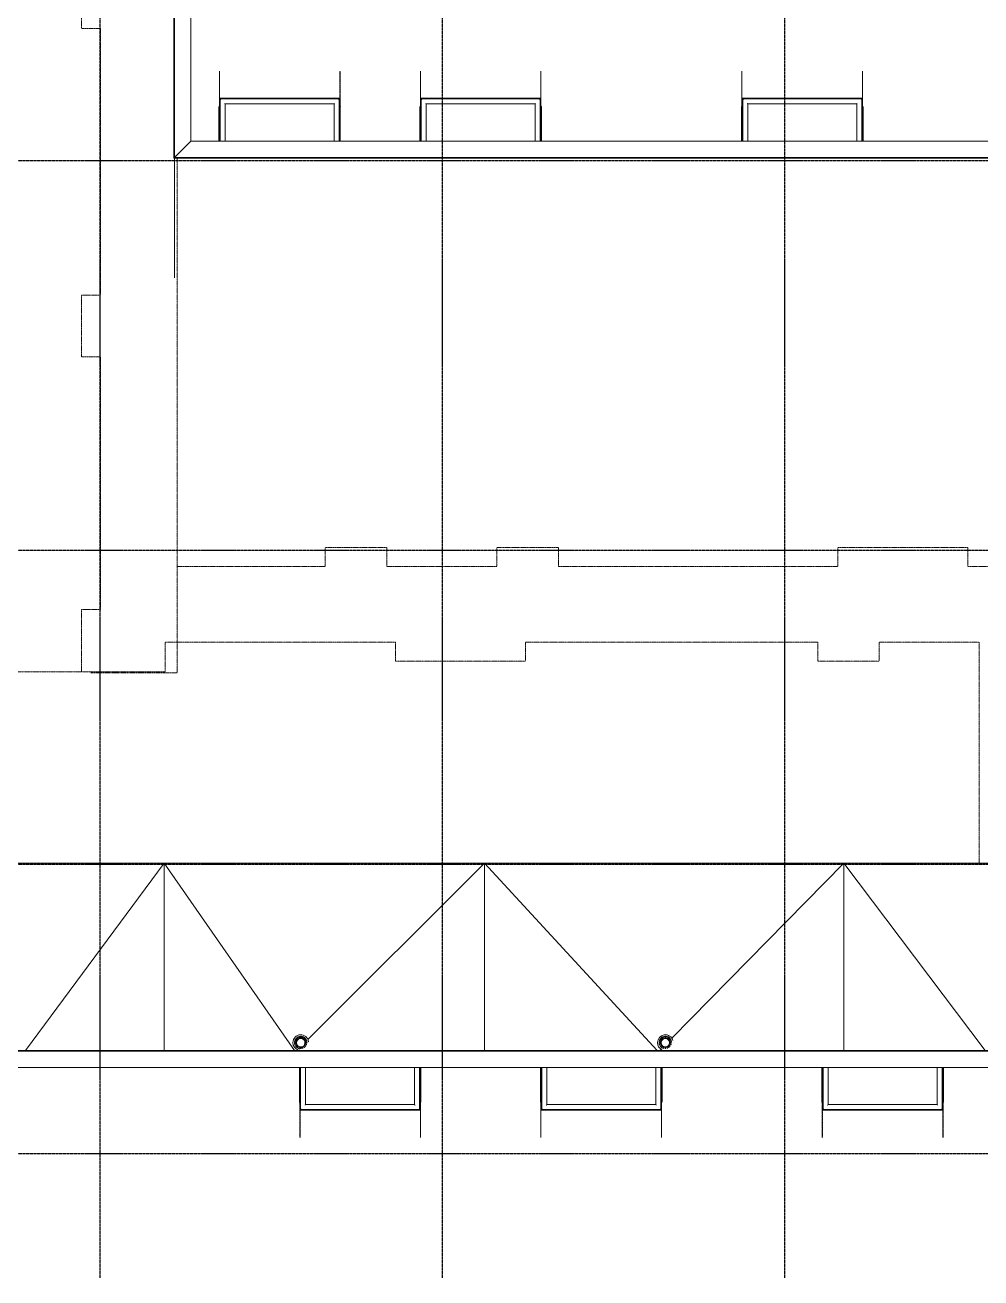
# Model space of a CAD drawing. Header units: inches. Extents: x -4093 to -1777, y 9773 to 12264.
# Drawn here: x -3553 to -2640, y 9773 to 10969 of the extents above; entities that cross this region are included whole.
import ezdxf

# ---------------------------------------------------------------- set-up
doc = ezdxf.new("R2010")
doc.units = ezdxf.units.IN
doc.header["$MEASUREMENT"] = 0
for name, pattern in [('Center 1_4_', [0.53125, 0.25, -0.09375, 0.09375, -0.09375]), ('Dash 1_16_', [0.125, 0.0625, -0.0625]), ('Grid Line 1_2_', [0.875, 0.5, -0.125, 0.125, -0.125]), ('Hidden 1_8_', [0.1875, 0.125, -0.0625])]:
    doc.linetypes.add(name, pattern=pattern)
for name, color, linetype, lineweight in [('0-1', 7, 'Continuous', 5), ('A-DETL-CNTR', 5, 'Center 1_4_', 9), ('A-DETL-HDLN', 90, 'Hidden 1_8_', 9), ('A-FLOR-2', 7, 'Dash 1_16_', 9), ('A-FLOR-3', 192, 'Continuous', 9), ('A-FLOR-HRAL', 11, 'Continuous', 9), ('A-ROOF', 132, 'Continuous', 18), ('A-ROOF-1', 7, 'Dash 1_16_', 9), ('A-ROOF-2', 132, 'Continuous', 9), ('A-WALL-1', 113, 'Continuous', 9), ('I-WALL-1', 7, 'Continuous', 9), ('M-EQPM', 50, 'Continuous', 9), ('S-BEAM', 12, 'Continuous', 9), ('S-GRID-1', 1, 'Grid Line 1_2_', 30)]:
    doc.layers.add(name, color=color, linetype=linetype, lineweight=lineweight)

# ---------------------------------------------------------------- blocks, each defined once
blk = doc.blocks.new('CTR - 1st Phase - Common Walls_rvt-1-BACKGROUND - ROOF PLAN')
at = {"layer": 'I-WALL-1'}
for p, q in [((-3410.3, 11257), (-3410.3, 11371.2)), ((-3410.3, 10727.6), (-3410.3, 10841.8))]:
    blk.add_line(p, q, dxfattribs=at)
blk = doc.blocks.new('CTR - 1st Phase - Structure_rvt-1-BACKGROUND - ROOF PLAN')
at = {"layer": 'S-GRID-1'}
for p, q in [((-3481.3, 9772.6), (-3481.3, 12247.5)), ((-3154.3, 9772.6), (-3154.3, 12247.5)), ((-2827.3, 9772.6), (-2827.3, 12247.5)), ((-1777.2, 10839.2), (-4077, 10839.2)), ((-1777.2, 10467.2), (-4077, 10467.2)), ((-1777.2, 10167.2), (-4077, 10167.2)), ((-1777.2, 9891.2), (-4077, 9891.2))]:
    blk.add_line(p, q, dxfattribs=at)
blk = doc.blocks.new('Basic Wall _ EXT - FIBER CEMENT - SMALL - 2_ XPS - ___-2145932-BACKGROUND - ROOF PLAN')
at = {"layer": 'A-WALL-1'}
for p, q in [((-3411, 11257), (-3410.6, 11256.5)), ((-3411, 10841.8), (-3411, 11257)), ((-3410.5, 11256.5), (-3410.5, 10842.3)), ((-3410.3, 11256.3), (-3394.9, 11240.8)), ((-3410.3, 10842.5), (-3410.3, 11256.3)), ((-3394.9, 10858), (-3394.9, 11240.8)), ((-3394.9, 10858), (-3410.3, 10842.5)), ((-3410.6, 10842.3), (-3411, 10841.8))]:
    blk.add_line(p, q, dxfattribs=at)
at = {"layer": 'A-WALL-1', "flags": 128}
for points in [[(-3410.6, 11256.5), (-3410.5, 11256.5), (-3410.5, 11256.5), (-3410.5, 11256.5)], [(-3410.5, 11256.5), (-3410.5, 11256.5), (-3410.5, 11256.5), (-3410.5, 11256.4), (-3410.4, 11256.4), (-3410.4, 11256.3), (-3410.3, 11256.3)], [(-3410.5, 10842.3), (-3410.5, 10842.3), (-3410.5, 10842.3), (-3410.6, 10842.3)], [(-3410.3, 10842.5), (-3410.4, 10842.5), (-3410.4, 10842.4), (-3410.5, 10842.4), (-3410.5, 10842.3), (-3410.5, 10842.3), (-3410.5, 10842.3)]]:
    blk.add_lwpolyline(points, dxfattribs=at)
blk = doc.blocks.new('Basic Wall _ EXT - FIBER CEMENT - SMALL - ___-2145933-BACKGROUND - ROOF PLAN')
at = {"layer": 'A-WALL-1'}
for p, q in [((-3410.3, 10842.5), (-3394.9, 10858)), ((-2061.4, 10858), (-3394.9, 10858)), ((-2061.4, 10858), (-2076.8, 10842.5)), ((-3411, 10841.8), (-3410.6, 10842.3)), ((-2077.5, 10841.8), (-3411, 10841.8)), ((-3410.5, 10842.3), (-2077, 10842.3)), ((-2076.8, 10842.5), (-3410.3, 10842.5)), ((-2077.1, 10842.3), (-2077.5, 10841.8))]:
    blk.add_line(p, q, dxfattribs=at)
at = {"layer": 'A-WALL-1', "flags": 128}
for points in [[(-3410.6, 10842.3), (-3410.5, 10842.3), (-3410.5, 10842.3), (-3410.5, 10842.3)], [(-3410.5, 10842.3), (-3410.5, 10842.3), (-3410.5, 10842.3), (-3410.5, 10842.4), (-3410.4, 10842.4), (-3410.4, 10842.5), (-3410.3, 10842.5)], [(-2077, 10842.3), (-2077, 10842.3), (-2077, 10842.3), (-2077.1, 10842.3)], [(-2076.8, 10842.5), (-2076.9, 10842.5), (-2076.9, 10842.4), (-2077, 10842.4), (-2077, 10842.3), (-2077, 10842.3), (-2077, 10842.3)]]:
    blk.add_lwpolyline(points, dxfattribs=at)
blk = doc.blocks.new('Basic Wall _ EXT - FIBER CEMENT - SMALL - ___-2145937-BACKGROUND - ROOF PLAN')
at = {"layer": 'A-WALL-1'}
for p, q in [((-2076.8, 9989.1), (-3851.8, 9989.1)), ((-2077, 9989.3), (-3851.6, 9989.3)), ((-2077.5, 9989.8), (-3851.1, 9989.8)), ((-3867.3, 9973.6), (-2061.4, 9973.6))]:
    blk.add_line(p, q, dxfattribs=at)
blk = doc.blocks.new('22142613 - Roof Drains - Type A - 15_ Strainer - 8_ Drain-V7-BACKGROUND - ROOF PLAN')
at = {"layer": 'M-EQPM'}
for p, q in [((-3294.7, 10000.7), (-3293.4, 9999.8)), ((-3293.5, 10002.1), (-3292.5, 10000.7)), ((-3291.8, 10003), (-3291.3, 10001.4)), ((-3288.2, 10001.4), (-3287.7, 10003)), ((-3287.1, 10000.7), (-3286.1, 10002.1)), ((-3286.2, 9999.8), (-3284.8, 10000.7)), ((-3297.3, 9997.3), (-3297.3, 9997.3)), ((-3295.8, 9997.2), (-3294.2, 9997.2)), ((-3295.5, 9999), (-3294, 9998.5)), ((-3295.4, 9995.3), (-3294, 9995.8)), ((-3294.5, 9993.7), (-3293.3, 9994.6)), ((-3293.8, 9997.6), (-3293.8, 9997.3)), ((-3293.2, 9992.4), (-3292.3, 9993.6)), ((-3291.4, 9991.6), (-3291, 9993)), ((-3285.8, 9997.3), (-3285.8, 9997.6)), ((-3285.6, 9998.5), (-3284, 9999)), ((-3285.6, 9995.8), (-3285.3, 9995.7)), ((-3285.4, 9997.2), (-3283.8, 9997.2)), ((-3282.3, 9997.3), (-3282.3, 9997.3))]:
    blk.add_line(p, q, dxfattribs=at)
at = {"layer": 'M-EQPM', "flags": 128}
for points in [[(-3293.5, 9999.7), (-3294.1, 10000.2), (-3294.7, 10000.7)], [(-3294.4, 10001.1), (-3293.8, 10000.6), (-3293.2, 10000.1)], [(-3292.5, 10000.7), (-3293, 10001.4), (-3293.5, 10002.1)], [(-3293.1, 10002.4), (-3292.6, 10001.7), (-3292.1, 10001)], [(-3291.4, 10001.4), (-3291.6, 10002.2), (-3291.8, 10003)], [(-3291.4, 10003.1), (-3291.1, 10002.3), (-3290.9, 10001.5)], [(-3290, 10001.7), (-3290, 10002.5), (-3290, 10003.3)], [(-3289.5, 10003.3), (-3289.5, 10002.5), (-3289.5, 10001.7)], [(-3288.7, 10001.5), (-3288.4, 10002.3), (-3288.2, 10003.1)], [(-3287.7, 10003), (-3288, 10002.2), (-3288.2, 10001.4)], [(-3287.4, 10001), (-3287, 10001.7), (-3286.5, 10002.4)], [(-3286.1, 10002.1), (-3286.6, 10001.4), (-3287, 10000.7)], [(-3286.4, 10000.1), (-3285.8, 10000.6), (-3285.1, 10001.1)], [(-3284.8, 10000.7), (-3285.5, 10000.2), (-3286.1, 9999.7)], [(-3295.8, 9997.7), (-3295, 9997.6), (-3294.2, 9997.6)], [(-3294.2, 9997.1), (-3295, 9997.1), (-3295.8, 9997.2)], [(-3295.6, 9995.8), (-3294.8, 9996), (-3294.1, 9996.2)], [(-3294, 9998.5), (-3294.8, 9998.7), (-3295.5, 9999)], [(-3295.4, 9999.5), (-3294.6, 9999.2), (-3293.9, 9998.9)], [(-3293.9, 9995.7), (-3294.7, 9995.5), (-3295.4, 9995.3)], [(-3294.8, 9994.1), (-3294.2, 9994.5), (-3293.6, 9994.9)], [(-3293.3, 9994.5), (-3293.9, 9994.1), (-3294.5, 9993.7)], [(-3293.6, 9992.7), (-3293.1, 9993.3), (-3292.6, 9993.8)], [(-3292.2, 9993.5), (-3292.7, 9993), (-3293.2, 9992.4)], [(-3291.9, 9991.7), (-3291.7, 9992.4), (-3291.4, 9993.1)], [(-3290.9, 9993), (-3291.2, 9992.3), (-3291.4, 9991.6)], [(-3290, 9991.3), (-3290, 9992.1), (-3290, 9992.8)], [(-3289.5, 9992.8), (-3289.5, 9992.1), (-3289.5, 9991.3)], [(-3288.1, 9991.6), (-3288.4, 9992.3), (-3288.6, 9993)], [(-3288.2, 9993.1), (-3287.9, 9992.4), (-3287.7, 9991.7)], [(-3286.4, 9992.4), (-3286.9, 9993), (-3287.3, 9993.5)], [(-3286.9, 9993.8), (-3286.5, 9993.3), (-3286, 9992.7)], [(-3285, 9993.7), (-3285.7, 9994.1), (-3286.3, 9994.5)], [(-3286, 9994.9), (-3285.4, 9994.5), (-3284.7, 9994.1)], [(-3285.7, 9998.9), (-3284.9, 9999.2), (-3284.2, 9999.5)], [(-3284.1, 9995.3), (-3284.9, 9995.5), (-3285.6, 9995.7)], [(-3284, 9999), (-3284.8, 9998.7), (-3285.5, 9998.5)], [(-3285.5, 9996.2), (-3284.7, 9996), (-3284, 9995.8)], [(-3285.4, 9997.6), (-3284.6, 9997.6), (-3283.8, 9997.7)], [(-3283.8, 9997.2), (-3284.6, 9997.1), (-3285.4, 9997.1)]]:
    blk.add_lwpolyline(points, dxfattribs=at)
at = {"layer": 'M-EQPM'}
for centre, major_axis, start_param, end_param in [((-3289.8, 9997.3), (7.5, 0), 0.102853, 3.141593), ((-3289.8, 9997.3), (6, 0), 2.540227, 2.768432), ((-3289.8, 9997.3), (6, 0), 2.230094, 2.456861), ((-3289.8, 9997.2), (4, 0), 0, 3.141593), ((-3289.8, 9997.3), (6, 0), 1.921009, 2.146732), ((-3289.8, 9997.2), (4.43, 0), 2.128072, 2.241119), ((-3289.8, 9997.3), (6, 0), 1.612475, 1.83765), ((-3289.8, 9997.2), (4.43, 0), 1.820803, 1.933842), ((-3289.8, 9997.2), (4.43, 0), 1.514279, 1.627314), ((-3289.8, 9997.3), (6, 0), 1.303943, 1.529118), ((-3289.8, 9997.2), (4.43, 0), 1.207751, 1.32079), ((-3289.8, 9997.3), (6, 0), 0.994861, 1.220584), ((-3289.8, 9997.2), (4.43, 0), 0.900473, 1.013521), ((-3289.8, 9997.3), (6, 0), 0.684732, 0.911499), ((-3289.8, 9997.3), (6, 0), 0.373161, 0.601365), ((-3289.8, 9997.3), (7.5, 0), 3.141593, 4.383473), ((-3289.8, 9997.3), (6, 0), 2.851802, 3.081699), ((-3289.8, 9997.3), (6, 0), 3.16507, 3.39675), ((-3289.8, 9997.3), (6, 0), 3.48012, 3.713498), ((-3289.8, 9997.3), (6, 0), 3.796864, 4.031687), ((-3289.8, 9997.2), (4.43, 0), 3.060354, 3.141593), ((-3289.8, 9997.2), (4.43, 0), 3.141593, 3.173424), ((-3289.8, 9997.2), (4.43, 0), 3.375724, 3.488791), ((-3289.8, 9997.2), (4.43, 0), 2.747406, 2.860472), ((-3289.8, 9997.2), (4, 0), 3.141593, 6.283185), ((-3289.8, 9997.2), (4.43, 0), 3.693397, 3.806455), ((-3289.8, 9997.2), (4.43, 0), 2.43676, 2.549818), ((-3289.8, 9997.3), (6, 0), 4.11505, 4.350924), ((-3289.8, 9997.2), (4.43, 0), 4.013027, 4.126075), ((-3289.8, 9997.2), (4.43, 0), 4.334077, 4.447116), ((-3289.8, 9997.3), (6, 0), 4.434283, 4.552497), ((-3289.8, 9997.2), (4.43, 0), 4.655871, 4.768907), ((-3289.8, 9997.2), (4.43, 0), 4.977662, 5.090701), ((-3289.8, 9997.2), (4.43, 0), 5.298703, 5.411751), ((-3289.8, 9997.2), (4.43, 0), 0.591774, 0.704832), ((-3289.8, 9997.2), (4.43, 0), 5.618323, 5.731381), ((-3289.8, 9997.2), (4.43, 0), 0.28112, 0.394187), ((-3289.8, 9997.2), (4.43, 0), 5.935987, 6.049054), ((-3289.8, 9997.2), (4.43, 0), 0, 0.081239), ((-3289.8, 9997.2), (4.43, 0), 6.251354, 6.283185), ((-3289.8, 9997.3), (6, 0), 0.059893, 0.289791), ((-3289.8, 9997.3), (6, 0), 6.229987, 6.259707)]:
    blk.add_ellipse(centre, major_axis=major_axis, ratio=0.999783, start_param=start_param, end_param=end_param, dxfattribs=at)
blk = doc.blocks.new('22142613 - Roof Drains - Type A - 15_ Strainer - 8_ Drain-V8-BACKGROUND - ROOF PLAN')
at = {"layer": 'M-EQPM'}
for p, q in [((-2946.5, 10000.7), (-2945.2, 9999.8)), ((-2945.2, 10002.1), (-2944.2, 10000.7)), ((-2943.6, 10003), (-2943.1, 10001.4)), ((-2940, 10001.4), (-2939.5, 10003)), ((-2938.8, 10000.7), (-2937.8, 10002.1)), ((-2937.9, 9999.8), (-2936.6, 10000.7)), ((-2949, 9997.3), (-2949, 9997.3)), ((-2947.5, 9997.2), (-2945.9, 9997.2)), ((-2947.3, 9999), (-2945.8, 9998.5)), ((-2947.2, 9995.3), (-2945.7, 9995.8)), ((-2946.3, 9993.7), (-2945, 9994.6)), ((-2945.5, 9997.6), (-2945.5, 9997.3)), ((-2944.9, 9992.4), (-2944, 9993.6)), ((-2942.9, 9992.4), (-2942.7, 9993)), ((-2937.5, 9997.3), (-2937.5, 9997.6)), ((-2937.3, 9998.5), (-2935.8, 9999)), ((-2937.1, 9997.2), (-2937, 9997.2)), ((-2934, 9997.3), (-2934, 9997.3))]:
    blk.add_line(p, q, dxfattribs=at)
at = {"layer": 'M-EQPM', "flags": 128}
for points in [[(-2945.2, 9999.7), (-2945.8, 10000.2), (-2946.5, 10000.7)], [(-2946.2, 10001.1), (-2945.5, 10000.6), (-2944.9, 10000.1)], [(-2944.3, 10000.7), (-2944.7, 10001.4), (-2945.2, 10002.1)], [(-2944.8, 10002.4), (-2944.3, 10001.7), (-2943.9, 10001)], [(-2943.1, 10001.4), (-2943.3, 10002.2), (-2943.6, 10003)], [(-2943.1, 10003.1), (-2942.9, 10002.3), (-2942.6, 10001.5)], [(-2941.8, 10001.7), (-2941.8, 10002.5), (-2941.8, 10003.3)], [(-2941.3, 10003.3), (-2941.3, 10002.5), (-2941.3, 10001.7)], [(-2940.4, 10001.5), (-2940.2, 10002.3), (-2939.9, 10003.1)], [(-2939.5, 10003), (-2939.7, 10002.2), (-2940, 10001.4)], [(-2939.2, 10001), (-2938.7, 10001.7), (-2938.3, 10002.4)], [(-2937.8, 10002.1), (-2938.3, 10001.4), (-2938.8, 10000.7)], [(-2938.2, 10000.1), (-2937.5, 10000.6), (-2936.9, 10001.1)], [(-2936.6, 10000.7), (-2937.2, 10000.2), (-2937.9, 9999.7)], [(-2947.5, 9997.7), (-2946.7, 9997.6), (-2945.9, 9997.6)], [(-2945.9, 9997.1), (-2946.7, 9997.1), (-2947.5, 9997.2)], [(-2945.8, 9998.5), (-2946.5, 9998.7), (-2947.3, 9999)], [(-2947.3, 9995.8), (-2946.6, 9996), (-2945.8, 9996.2)], [(-2945.7, 9995.7), (-2946.4, 9995.5), (-2947.2, 9995.3)], [(-2947.1, 9999.5), (-2946.4, 9999.2), (-2945.6, 9998.9)], [(-2946.6, 9994.1), (-2945.9, 9994.5), (-2945.3, 9994.9)], [(-2945, 9994.5), (-2945.6, 9994.1), (-2946.3, 9993.7)], [(-2945.3, 9992.7), (-2944.8, 9993.3), (-2944.4, 9993.8)], [(-2944, 9993.5), (-2944.4, 9993), (-2944.9, 9992.4)], [(-2943.6, 9991.7), (-2943.4, 9992.4), (-2943.2, 9993.1)], [(-2942.7, 9993), (-2942.9, 9992.3), (-2943.2, 9991.6)], [(-2941.8, 9991.3), (-2941.8, 9992.1), (-2941.8, 9992.8)], [(-2941.3, 9992.8), (-2941.3, 9992.1), (-2941.3, 9991.3)], [(-2939.9, 9991.6), (-2940.1, 9992.3), (-2940.4, 9993)], [(-2939.9, 9993.1), (-2939.6, 9992.4), (-2939.4, 9991.7)], [(-2938.2, 9992.4), (-2938.6, 9993), (-2939.1, 9993.5)], [(-2938.7, 9993.8), (-2938.2, 9993.3), (-2937.8, 9992.7)], [(-2936.8, 9993.7), (-2937.4, 9994.1), (-2938, 9994.5)], [(-2937.8, 9994.9), (-2937.1, 9994.5), (-2936.5, 9994.1)], [(-2937.4, 9998.9), (-2936.7, 9999.2), (-2935.9, 9999.5)], [(-2935.9, 9995.3), (-2936.6, 9995.5), (-2937.4, 9995.7)], [(-2935.8, 9999), (-2936.5, 9998.7), (-2937.3, 9998.5)], [(-2937.2, 9996.2), (-2936.5, 9996), (-2935.7, 9995.8)], [(-2937.1, 9997.6), (-2936.3, 9997.6), (-2935.5, 9997.7)], [(-2935.5, 9997.2), (-2936.3, 9997.1), (-2937.1, 9997.1)]]:
    blk.add_lwpolyline(points, dxfattribs=at)
at = {"layer": 'M-EQPM'}
for centre, major_axis, start_param, end_param in [((-2941.5, 9997.3), (7.5, 0), 0.275596, 3.141593), ((-2941.5, 9997.3), (6, 0), 2.540227, 2.768432), ((-2941.5, 9997.3), (6, 0), 2.230094, 2.456861), ((-2941.5, 9997.2), (4, 0), 0, 3.141593), ((-2941.5, 9997.3), (6, 0), 1.921009, 2.146732), ((-2941.5, 9997.2), (4.43, 0), 2.128072, 2.241119), ((-2941.5, 9997.3), (6, 0), 1.612475, 1.83765), ((-2941.5, 9997.2), (4.43, 0), 1.820803, 1.933842), ((-2941.5, 9997.2), (4.43, 0), 1.514279, 1.627314), ((-2941.5, 9997.3), (6, 0), 1.303943, 1.529118), ((-2941.5, 9997.2), (4.43, 0), 1.207751, 1.32079), ((-2941.5, 9997.3), (6, 0), 0.994861, 1.220584), ((-2941.5, 9997.2), (4.43, 0), 0.900473, 1.013521), ((-2941.5, 9997.3), (6, 0), 0.684732, 0.911499), ((-2941.5, 9997.3), (6, 0), 0.373161, 0.601365), ((-2941.5, 9997.3), (7.5, 0), 3.141593, 4.233788), ((-2941.5, 9997.3), (6, 0), 2.851802, 3.081699), ((-2941.5, 9997.3), (6, 0), 3.16507, 3.39675), ((-2941.5, 9997.3), (6, 0), 3.48012, 3.713498), ((-2941.5, 9997.3), (6, 0), 3.796864, 4.031687), ((-2941.5, 9997.2), (4.43, 0), 3.060354, 3.141593), ((-2941.5, 9997.2), (4.43, 0), 3.141593, 3.173424), ((-2941.5, 9997.2), (4.43, 0), 2.747406, 2.860472), ((-2941.5, 9997.2), (4.43, 0), 3.375724, 3.488791), ((-2941.5, 9997.2), (4, 0), 3.141593, 6.283185), ((-2941.5, 9997.2), (4.43, 0), 3.693397, 3.806455), ((-2941.5, 9997.2), (4.43, 0), 2.43676, 2.549818), ((-2941.5, 9997.3), (6, 0), 4.11505, 4.350924), ((-2941.5, 9997.2), (4.43, 0), 4.013027, 4.126075), ((-2941.5, 9997.2), (4.43, 0), 4.334077, 4.447116), ((-2941.5, 9997.2), (4.43, 0), 4.655871, 4.768907), ((-2941.5, 9997.2), (4.43, 0), 4.977662, 5.090701), ((-2941.5, 9997.2), (4.43, 0), 5.298703, 5.411751), ((-2941.5, 9997.2), (4.43, 0), 0.591774, 0.704832), ((-2941.5, 9997.2), (4.43, 0), 5.618323, 5.731381), ((-2941.5, 9997.2), (4.43, 0), 0.28112, 0.394187), ((-2941.5, 9997.2), (4.43, 0), 5.935987, 6.049054), ((-2941.5, 9997.2), (4.43, 0), 0, 0.081239), ((-2941.5, 9997.2), (4.43, 0), 6.251354, 6.283185), ((-2941.5, 9997.3), (6, 0), 0.174842, 0.289791)]:
    blk.add_ellipse(centre, major_axis=major_axis, ratio=0.999783, start_param=start_param, end_param=end_param, dxfattribs=at)
blk = doc.blocks.new('Railing - Railing-3415166-BACKGROUND - ROOF PLAN')
at = {"layer": 'A-FLOR-HRAL'}
for p, q in [((-2753.9, 10898.3), (-2867.5, 10898.3)), ((-2867.5, 10898.3), (-2867.5, 10858)), ((-2753.9, 10858), (-2753.9, 10898.3)), ((-2862.8, 10893.5), (-2758.7, 10893.5)), ((-2862.8, 10858), (-2862.8, 10893.5)), ((-2758.7, 10893.5), (-2758.7, 10858))]:
    blk.add_line(p, q, dxfattribs=at)
for points, knots in [([(-2867.5, 10898.3), (-2867.5, 10898.3), (-2867.5, 10898.2), (-2867.5, 10898.2), (-2867.4, 10898.2), (-2867.4, 10898.2), (-2867.4, 10898.1), (-2867.3, 10898.1), (-2867.3, 10898.1), (-2867.3, 10898), (-2867.2, 10898), (-2867.2, 10898), (-2867.1, 10897.9), (-2867.1, 10897.8), (-2867, 10897.8)], [0, 0, 0, 0, 0.166667, 0.25, 0.333333, 0.416667, 0.458333, 0.5, 0.583333, 0.666667, 0.708333, 0.75, 0.833333, 1, 1, 1, 1]), ([(-2753.9, 10898.3), (-2753.9, 10898.3), (-2754, 10898.2), (-2754, 10898.2), (-2754, 10898.2), (-2754, 10898.2), (-2754.1, 10898.1), (-2754.1, 10898.1), (-2754.1, 10898.1), (-2754.2, 10898), (-2754.2, 10898), (-2754.2, 10898), (-2754.3, 10897.9), (-2754.4, 10897.8), (-2754.4, 10897.8)], [0, 0, 0, 0, 0.166667, 0.25, 0.333333, 0.416667, 0.458333, 0.5, 0.583333, 0.666667, 0.708333, 0.75, 0.833333, 1, 1, 1, 1]), ([(-2863.2, 10894), (-2863.2, 10894), (-2863.1, 10893.9), (-2863.1, 10893.8), (-2863, 10893.8), (-2863, 10893.7), (-2862.9, 10893.7), (-2862.9, 10893.7), (-2862.9, 10893.6), (-2862.9, 10893.6), (-2862.8, 10893.6), (-2862.8, 10893.6), (-2862.8, 10893.5), (-2862.8, 10893.5), (-2862.8, 10893.5)], [0, 0, 0, 0, 0.166667, 0.25, 0.333333, 0.375, 0.416667, 0.5, 0.541667, 0.583333, 0.666667, 0.75, 0.833333, 1, 1, 1, 1]), ([(-2758.2, 10894), (-2758.2, 10894), (-2758.3, 10893.9), (-2758.4, 10893.8), (-2758.4, 10893.8), (-2758.5, 10893.7), (-2758.5, 10893.7), (-2758.5, 10893.7), (-2758.6, 10893.6), (-2758.6, 10893.6), (-2758.6, 10893.6), (-2758.6, 10893.6), (-2758.7, 10893.5), (-2758.7, 10893.5), (-2758.7, 10893.5)], [0, 0, 0, 0, 0.166667, 0.25, 0.333333, 0.375, 0.416667, 0.5, 0.541667, 0.583333, 0.666667, 0.75, 0.833333, 1, 1, 1, 1])]:
    blk.add_open_spline(points, degree=3, knots=knots, dxfattribs=at)
blk = doc.blocks.new('Walls 24 - Walls 1-3287164-BACKGROUND - ROOF PLAN')
at = {"layer": 'S-BEAM'}
for p, q in [((-2753.5, 10890.9), (-2753.5, 10858)), ((-2752.7, 10858), (-2752.7, 10890.9))]:
    blk.add_line(p, q, dxfattribs=at)
blk.add_ellipse((-2753.1, 10890.9), major_axis=(0.375, 0), ratio=0.93544, start_param=0, end_param=2.081897, dxfattribs=at)
blk = doc.blocks.new('Walls 27 - Walls 1-3287173-BACKGROUND - ROOF PLAN')
at = {"layer": 'S-BEAM'}
for p, q in [((-2868.7, 10890.9), (-2868.7, 10858)), ((-2867.9, 10858), (-2867.9, 10890.9))]:
    blk.add_line(p, q, dxfattribs=at)
blk.add_ellipse((-2868.3, 10890.9), major_axis=(0.375, 0), ratio=0.93544, start_param=1.047198, end_param=3.141593, dxfattribs=at)
blk = doc.blocks.new('Railing - Railing-3415169-BACKGROUND - ROOF PLAN')
at = {"layer": 'A-FLOR-HRAL'}
for p, q in [((-3253.1, 10898.3), (-3366.7, 10898.3)), ((-3366.7, 10898.3), (-3366.7, 10858)), ((-3253.1, 10858), (-3253.1, 10898.3)), ((-3362, 10893.5), (-3257.9, 10893.5)), ((-3362, 10858), (-3362, 10893.5)), ((-3257.9, 10893.5), (-3257.9, 10858))]:
    blk.add_line(p, q, dxfattribs=at)
for points, knots in [([(-3366.7, 10898.3), (-3366.7, 10898.3), (-3366.7, 10898.2), (-3366.7, 10898.2), (-3366.6, 10898.2), (-3366.6, 10898.2), (-3366.6, 10898.1), (-3366.6, 10898.1), (-3366.5, 10898.1), (-3366.5, 10898), (-3366.4, 10898), (-3366.4, 10898), (-3366.3, 10897.9), (-3366.3, 10897.8), (-3366.2, 10897.8)], [0, 0, 0, 0, 0.166667, 0.25, 0.333333, 0.416667, 0.458333, 0.5, 0.583333, 0.666667, 0.708333, 0.75, 0.833333, 1, 1, 1, 1]), ([(-3253.1, 10898.3), (-3253.1, 10898.3), (-3253.2, 10898.2), (-3253.2, 10898.2), (-3253.2, 10898.2), (-3253.2, 10898.2), (-3253.3, 10898.1), (-3253.3, 10898.1), (-3253.3, 10898.1), (-3253.4, 10898), (-3253.4, 10898), (-3253.4, 10898), (-3253.5, 10897.9), (-3253.6, 10897.8), (-3253.6, 10897.8)], [0, 0, 0, 0, 0.166667, 0.25, 0.333333, 0.416667, 0.458333, 0.5, 0.583333, 0.666667, 0.708333, 0.75, 0.833333, 1, 1, 1, 1]), ([(-3362.4, 10894), (-3362.4, 10894), (-3362.3, 10893.9), (-3362.3, 10893.8), (-3362.2, 10893.8), (-3362.2, 10893.7), (-3362.2, 10893.7), (-3362.1, 10893.7), (-3362.1, 10893.6), (-3362.1, 10893.6), (-3362, 10893.6), (-3362, 10893.6), (-3362, 10893.5), (-3362, 10893.5), (-3362, 10893.5)], [0, 0, 0, 0, 0.166667, 0.25, 0.333333, 0.375, 0.416667, 0.5, 0.541667, 0.583333, 0.666667, 0.75, 0.833333, 1, 1, 1, 1]), ([(-3257.4, 10894), (-3257.4, 10894), (-3257.5, 10893.9), (-3257.6, 10893.8), (-3257.6, 10893.8), (-3257.7, 10893.7), (-3257.7, 10893.7), (-3257.7, 10893.7), (-3257.8, 10893.6), (-3257.8, 10893.6), (-3257.8, 10893.6), (-3257.8, 10893.6), (-3257.9, 10893.5), (-3257.9, 10893.5), (-3257.9, 10893.5)], [0, 0, 0, 0, 0.166667, 0.25, 0.333333, 0.375, 0.416667, 0.5, 0.541667, 0.583333, 0.666667, 0.75, 0.833333, 1, 1, 1, 1])]:
    blk.add_open_spline(points, degree=3, knots=knots, dxfattribs=at)
blk = doc.blocks.new('Walls 29 - Walls 1-3287339-BACKGROUND - ROOF PLAN')
at = {"layer": 'S-BEAM'}
for p, q in [((-3252.7, 10890.9), (-3252.7, 10858)), ((-3252, 10858), (-3252, 10890.9))]:
    blk.add_line(p, q, dxfattribs=at)
blk.add_ellipse((-3252.3, 10890.9), major_axis=(0.375, 0), ratio=0.93544, start_param=0, end_param=2.081897, dxfattribs=at)
blk = doc.blocks.new('Walls 32 - Walls 1-3287348-BACKGROUND - ROOF PLAN')
at = {"layer": 'S-BEAM'}
for p, q in [((-3367.9, 10890.9), (-3367.9, 10858)), ((-3367.2, 10858), (-3367.2, 10890.9))]:
    blk.add_line(p, q, dxfattribs=at)
blk.add_ellipse((-3367.5, 10890.9), major_axis=(0.375, 0), ratio=0.93544, start_param=1.047198, end_param=3.141593, dxfattribs=at)
blk = doc.blocks.new('Railing - Railing-3415178-BACKGROUND - ROOF PLAN')
at = {"layer": 'A-FLOR-HRAL'}
for p, q in [((-3289.9, 9973.6), (-3289.9, 9933.3)), ((-3285.2, 9938.1), (-3285.2, 9973.6)), ((-3181.1, 9973.6), (-3181.1, 9938.1)), ((-3176.3, 9933.3), (-3176.3, 9973.6)), ((-3289.9, 9933.3), (-3176.3, 9933.3)), ((-3181.1, 9938.1), (-3285.2, 9938.1))]:
    blk.add_line(p, q, dxfattribs=at)
for points, knots in [([(-3289.9, 9933.3), (-3289.9, 9933.3), (-3289.9, 9933.3), (-3289.9, 9933.4), (-3289.8, 9933.4), (-3289.8, 9933.4), (-3289.8, 9933.4), (-3289.8, 9933.5), (-3289.7, 9933.5), (-3289.7, 9933.6), (-3289.6, 9933.6), (-3289.6, 9933.6), (-3289.5, 9933.7), (-3289.5, 9933.8), (-3289.4, 9933.8)], [0, 0, 0, 0, 0.166667, 0.25, 0.333333, 0.416667, 0.458333, 0.5, 0.583333, 0.666667, 0.708333, 0.75, 0.833333, 1, 1, 1, 1]), ([(-3285.6, 9937.6), (-3285.6, 9937.6), (-3285.5, 9937.7), (-3285.5, 9937.8), (-3285.4, 9937.8), (-3285.4, 9937.8), (-3285.4, 9937.9), (-3285.3, 9937.9), (-3285.3, 9937.9), (-3285.3, 9938), (-3285.2, 9938), (-3285.2, 9938), (-3285.2, 9938), (-3285.2, 9938.1), (-3285.2, 9938.1)], [0, 0, 0, 0, 0.166667, 0.25, 0.333333, 0.375, 0.416667, 0.5, 0.541667, 0.583333, 0.666667, 0.75, 0.833333, 1, 1, 1, 1]), ([(-3180.6, 9937.6), (-3180.6, 9937.6), (-3180.7, 9937.7), (-3180.8, 9937.8), (-3180.8, 9937.8), (-3180.9, 9937.8), (-3180.9, 9937.9), (-3180.9, 9937.9), (-3181, 9937.9), (-3181, 9938), (-3181, 9938), (-3181, 9938), (-3181.1, 9938), (-3181.1, 9938.1), (-3181.1, 9938.1)], [0, 0, 0, 0, 0.166667, 0.25, 0.333333, 0.375, 0.416667, 0.5, 0.541667, 0.583333, 0.666667, 0.75, 0.833333, 1, 1, 1, 1]), ([(-3176.3, 9933.3), (-3176.3, 9933.3), (-3176.4, 9933.3), (-3176.4, 9933.4), (-3176.4, 9933.4), (-3176.4, 9933.4), (-3176.5, 9933.4), (-3176.5, 9933.5), (-3176.5, 9933.5), (-3176.6, 9933.6), (-3176.6, 9933.6), (-3176.7, 9933.6), (-3176.7, 9933.7), (-3176.8, 9933.8), (-3176.8, 9933.8)], [0, 0, 0, 0, 0.166667, 0.25, 0.333333, 0.416667, 0.458333, 0.5, 0.583333, 0.666667, 0.708333, 0.75, 0.833333, 1, 1, 1, 1])]:
    blk.add_open_spline(points, degree=3, knots=knots, dxfattribs=at)
blk = doc.blocks.new('Walls 74 - Walls 1-3287864-BACKGROUND - ROOF PLAN')
at = {"layer": 'S-BEAM'}
for p, q in [((-3291.1, 9973.6), (-3291.1, 9940.6)), ((-3290.3, 9940.6), (-3290.3, 9973.6))]:
    blk.add_line(p, q, dxfattribs=at)
blk.add_ellipse((-3290.7, 9940.6), major_axis=(0.375, 0), ratio=0.93544, start_param=3.141593, end_param=5.223489, dxfattribs=at)
blk = doc.blocks.new('Walls 75 - Walls 1-3287873-BACKGROUND - ROOF PLAN')
at = {"layer": 'S-BEAM'}
for p, q in [((-3175.9, 9973.6), (-3175.9, 9940.6)), ((-3175.1, 9940.6), (-3175.1, 9973.6))]:
    blk.add_line(p, q, dxfattribs=at)
blk.add_ellipse((-3175.5, 9940.6), major_axis=(0.375, 0), ratio=0.93544, start_param=4.18879, end_param=6.283185, dxfattribs=at)
blk = doc.blocks.new('Railing - Railing-3415217-BACKGROUND - ROOF PLAN')
at = {"layer": 'A-FLOR-HRAL'}
for p, q in [((-3059.5, 9973.6), (-3059.5, 9933.3)), ((-3054.8, 9938.1), (-3054.8, 9973.6)), ((-2950.7, 9973.6), (-2950.7, 9938.1)), ((-2945.9, 9933.3), (-2945.9, 9973.6)), ((-3059.5, 9933.3), (-2945.9, 9933.3)), ((-2950.7, 9938.1), (-3054.8, 9938.1))]:
    blk.add_line(p, q, dxfattribs=at)
for points, knots in [([(-3059.5, 9933.3), (-3059.5, 9933.3), (-3059.5, 9933.3), (-3059.5, 9933.4), (-3059.4, 9933.4), (-3059.4, 9933.4), (-3059.4, 9933.4), (-3059.4, 9933.5), (-3059.3, 9933.5), (-3059.3, 9933.6), (-3059.2, 9933.6), (-3059.2, 9933.6), (-3059.1, 9933.7), (-3059.1, 9933.8), (-3059, 9933.8)], [0, 0, 0, 0, 0.166667, 0.25, 0.333333, 0.416667, 0.458333, 0.5, 0.583333, 0.666667, 0.708333, 0.75, 0.833333, 1, 1, 1, 1]), ([(-3055.2, 9937.6), (-3055.2, 9937.6), (-3055.1, 9937.7), (-3055.1, 9937.8), (-3055, 9937.8), (-3055, 9937.8), (-3055, 9937.9), (-3054.9, 9937.9), (-3054.9, 9937.9), (-3054.9, 9938), (-3054.8, 9938), (-3054.8, 9938), (-3054.8, 9938), (-3054.8, 9938.1), (-3054.8, 9938.1)], [0, 0, 0, 0, 0.166667, 0.25, 0.333333, 0.375, 0.416667, 0.5, 0.541667, 0.583333, 0.666667, 0.75, 0.833333, 1, 1, 1, 1]), ([(-2950.2, 9937.6), (-2950.2, 9937.6), (-2950.3, 9937.7), (-2950.4, 9937.8), (-2950.4, 9937.8), (-2950.5, 9937.8), (-2950.5, 9937.9), (-2950.5, 9937.9), (-2950.6, 9937.9), (-2950.6, 9938), (-2950.6, 9938), (-2950.6, 9938), (-2950.7, 9938), (-2950.7, 9938.1), (-2950.7, 9938.1)], [0, 0, 0, 0, 0.166667, 0.25, 0.333333, 0.375, 0.416667, 0.5, 0.541667, 0.583333, 0.666667, 0.75, 0.833333, 1, 1, 1, 1]), ([(-2945.9, 9933.3), (-2945.9, 9933.3), (-2946, 9933.3), (-2946, 9933.4), (-2946, 9933.4), (-2946, 9933.4), (-2946.1, 9933.4), (-2946.1, 9933.5), (-2946.1, 9933.5), (-2946.2, 9933.6), (-2946.2, 9933.6), (-2946.3, 9933.6), (-2946.3, 9933.7), (-2946.4, 9933.8), (-2946.4, 9933.8)], [0, 0, 0, 0, 0.166667, 0.25, 0.333333, 0.416667, 0.458333, 0.5, 0.583333, 0.666667, 0.708333, 0.75, 0.833333, 1, 1, 1, 1])]:
    blk.add_open_spline(points, degree=3, knots=knots, dxfattribs=at)
blk = doc.blocks.new('Walls 51 - Walls 1-3380857-BACKGROUND - ROOF PLAN')
at = {"layer": 'S-BEAM'}
for p, q in [((-3060.7, 9973.6), (-3060.7, 9940.6)), ((-3059.9, 9940.6), (-3059.9, 9973.6))]:
    blk.add_line(p, q, dxfattribs=at)
blk.add_ellipse((-3060.3, 9940.6), major_axis=(0.375, 0), ratio=0.93544, start_param=3.141593, end_param=5.223489, dxfattribs=at)
blk = doc.blocks.new('Walls 52 - Walls 1-3380866-BACKGROUND - ROOF PLAN')
at = {"layer": 'S-BEAM'}
for p, q in [((-2945.5, 9973.6), (-2945.5, 9940.6)), ((-2944.7, 9940.6), (-2944.7, 9973.6))]:
    blk.add_line(p, q, dxfattribs=at)
blk.add_ellipse((-2945.1, 9940.6), major_axis=(0.375, 0), ratio=0.93544, start_param=4.18879, end_param=6.283185, dxfattribs=at)
blk = doc.blocks.new('Railing - Railing-3415220-BACKGROUND - ROOF PLAN')
at = {"layer": 'A-FLOR-HRAL'}
for p, q in [((-2790.7, 9973.6), (-2790.7, 9933.3)), ((-2786, 9938.1), (-2786, 9973.6)), ((-2681.9, 9973.6), (-2681.9, 9938.1)), ((-2677.2, 9933.3), (-2677.2, 9973.6)), ((-2790.7, 9933.3), (-2677.2, 9933.3)), ((-2681.9, 9938.1), (-2786, 9938.1))]:
    blk.add_line(p, q, dxfattribs=at)
for points, knots in [([(-2790.7, 9933.3), (-2790.7, 9933.3), (-2790.7, 9933.3), (-2790.7, 9933.4), (-2790.6, 9933.4), (-2790.6, 9933.4), (-2790.6, 9933.4), (-2790.6, 9933.5), (-2790.5, 9933.5), (-2790.5, 9933.6), (-2790.4, 9933.6), (-2790.4, 9933.6), (-2790.3, 9933.7), (-2790.3, 9933.8), (-2790.2, 9933.8)], [0, 0, 0, 0, 0.166667, 0.25, 0.333333, 0.416667, 0.458333, 0.5, 0.583333, 0.666667, 0.708333, 0.75, 0.833333, 1, 1, 1, 1]), ([(-2786.5, 9937.6), (-2786.4, 9937.6), (-2786.3, 9937.7), (-2786.3, 9937.8), (-2786.2, 9937.8), (-2786.2, 9937.8), (-2786.2, 9937.9), (-2786.1, 9937.9), (-2786.1, 9937.9), (-2786.1, 9938), (-2786, 9938), (-2786, 9938), (-2786, 9938), (-2786, 9938.1), (-2786, 9938.1)], [0, 0, 0, 0, 0.166667, 0.25, 0.333333, 0.375, 0.416667, 0.5, 0.541667, 0.583333, 0.666667, 0.75, 0.833333, 1, 1, 1, 1]), ([(-2681.4, 9937.6), (-2681.4, 9937.6), (-2681.5, 9937.7), (-2681.6, 9937.8), (-2681.6, 9937.8), (-2681.7, 9937.8), (-2681.7, 9937.9), (-2681.7, 9937.9), (-2681.8, 9937.9), (-2681.8, 9938), (-2681.8, 9938), (-2681.8, 9938), (-2681.9, 9938), (-2681.9, 9938.1), (-2681.9, 9938.1)], [0, 0, 0, 0, 0.166667, 0.25, 0.333333, 0.375, 0.416667, 0.5, 0.541667, 0.583333, 0.666667, 0.75, 0.833333, 1, 1, 1, 1]), ([(-2677.2, 9933.3), (-2677.2, 9933.3), (-2677.2, 9933.3), (-2677.2, 9933.4), (-2677.2, 9933.4), (-2677.2, 9933.4), (-2677.3, 9933.4), (-2677.3, 9933.5), (-2677.3, 9933.5), (-2677.4, 9933.6), (-2677.4, 9933.6), (-2677.5, 9933.6), (-2677.5, 9933.7), (-2677.6, 9933.8), (-2677.6, 9933.8)], [0, 0, 0, 0, 0.166667, 0.25, 0.333333, 0.416667, 0.458333, 0.5, 0.583333, 0.666667, 0.708333, 0.75, 0.833333, 1, 1, 1, 1])]:
    blk.add_open_spline(points, degree=3, knots=knots, dxfattribs=at)
blk = doc.blocks.new('Walls 54 - Walls 1-3381017-BACKGROUND - ROOF PLAN')
at = {"layer": 'S-BEAM'}
for p, q in [((-2791.9, 9973.6), (-2791.9, 9940.6)), ((-2791.1, 9940.6), (-2791.1, 9973.6))]:
    blk.add_line(p, q, dxfattribs=at)
blk.add_ellipse((-2791.5, 9940.6), major_axis=(0.375, 0), ratio=0.93544, start_param=3.141593, end_param=5.223489, dxfattribs=at)
blk = doc.blocks.new('Walls 55 - Walls 1-3381026-BACKGROUND - ROOF PLAN')
at = {"layer": 'S-BEAM'}
for p, q in [((-2676.7, 9973.6), (-2676.7, 9940.6)), ((-2675.9, 9940.6), (-2675.9, 9973.6))]:
    blk.add_line(p, q, dxfattribs=at)
blk.add_ellipse((-2676.3, 9940.6), major_axis=(0.375, 0), ratio=0.93544, start_param=4.18879, end_param=6.283185, dxfattribs=at)
blk = doc.blocks.new('Railing - Railing-3415226-BACKGROUND - ROOF PLAN')
at = {"layer": 'A-FLOR-HRAL'}
for p, q in [((-3061.1, 10898.3), (-3174.7, 10898.3)), ((-3174.7, 10898.3), (-3174.7, 10858)), ((-3061.1, 10858), (-3061.1, 10898.3)), ((-3170, 10893.5), (-3065.9, 10893.5)), ((-3170, 10858), (-3170, 10893.5)), ((-3065.9, 10893.5), (-3065.9, 10858))]:
    blk.add_line(p, q, dxfattribs=at)
for points, knots in [([(-3174.7, 10898.3), (-3174.7, 10898.3), (-3174.7, 10898.2), (-3174.7, 10898.2), (-3174.6, 10898.2), (-3174.6, 10898.2), (-3174.6, 10898.1), (-3174.5, 10898.1), (-3174.5, 10898.1), (-3174.5, 10898), (-3174.4, 10898), (-3174.4, 10898), (-3174.3, 10897.9), (-3174.3, 10897.8), (-3174.2, 10897.8)], [0, 0, 0, 0, 0.166667, 0.25, 0.333333, 0.416667, 0.458333, 0.5, 0.583333, 0.666667, 0.708333, 0.75, 0.833333, 1, 1, 1, 1]), ([(-3061.1, 10898.3), (-3061.1, 10898.3), (-3061.2, 10898.2), (-3061.2, 10898.2), (-3061.2, 10898.2), (-3061.2, 10898.2), (-3061.3, 10898.1), (-3061.3, 10898.1), (-3061.3, 10898.1), (-3061.4, 10898), (-3061.4, 10898), (-3061.4, 10898), (-3061.5, 10897.9), (-3061.6, 10897.8), (-3061.6, 10897.8)], [0, 0, 0, 0, 0.166667, 0.25, 0.333333, 0.416667, 0.458333, 0.5, 0.583333, 0.666667, 0.708333, 0.75, 0.833333, 1, 1, 1, 1]), ([(-3170.4, 10894), (-3170.4, 10894), (-3170.3, 10893.9), (-3170.3, 10893.8), (-3170.2, 10893.8), (-3170.2, 10893.7), (-3170.1, 10893.7), (-3170.1, 10893.7), (-3170.1, 10893.6), (-3170.1, 10893.6), (-3170, 10893.6), (-3170, 10893.6), (-3170, 10893.5), (-3170, 10893.5), (-3170, 10893.5)], [0, 0, 0, 0, 0.166667, 0.25, 0.333333, 0.375, 0.416667, 0.5, 0.541667, 0.583333, 0.666667, 0.75, 0.833333, 1, 1, 1, 1]), ([(-3065.4, 10894), (-3065.4, 10894), (-3065.5, 10893.9), (-3065.6, 10893.8), (-3065.6, 10893.8), (-3065.7, 10893.7), (-3065.7, 10893.7), (-3065.7, 10893.7), (-3065.8, 10893.6), (-3065.8, 10893.6), (-3065.8, 10893.6), (-3065.8, 10893.6), (-3065.9, 10893.5), (-3065.9, 10893.5), (-3065.9, 10893.5)], [0, 0, 0, 0, 0.166667, 0.25, 0.333333, 0.375, 0.416667, 0.5, 0.541667, 0.583333, 0.666667, 0.75, 0.833333, 1, 1, 1, 1])]:
    blk.add_open_spline(points, degree=3, knots=knots, dxfattribs=at)
blk = doc.blocks.new('Walls 90 - Walls 1-3381503-BACKGROUND - ROOF PLAN')
at = {"layer": 'S-BEAM'}
for p, q in [((-3060.7, 10890.9), (-3060.7, 10858)), ((-3059.9, 10858), (-3059.9, 10890.9))]:
    blk.add_line(p, q, dxfattribs=at)
blk.add_ellipse((-3060.3, 10890.9), major_axis=(0.375, 0), ratio=0.93544, start_param=0, end_param=2.081897, dxfattribs=at)
blk = doc.blocks.new('Walls 91 - Walls 1-3381512-BACKGROUND - ROOF PLAN')
at = {"layer": 'S-BEAM'}
for p, q in [((-3175.9, 10890.9), (-3175.9, 10858)), ((-3175.1, 10858), (-3175.1, 10890.9))]:
    blk.add_line(p, q, dxfattribs=at)
blk.add_ellipse((-3175.5, 10890.9), major_axis=(0.375, 0), ratio=0.93544, start_param=1.047198, end_param=3.141593, dxfattribs=at)

msp = doc.modelspace()

# ---------------------------------------------------------------- linework, layer by layer
at = {"layer": 'A-DETL-CNTR'}
for p, q in [((-3367.5, 10890.5), (-3367.5, 10924.8)), ((-3252.3, 10890.5), (-3252.3, 10924.8)), ((-3175.5, 10890.5), (-3175.5, 10924.8)), ((-3060.3, 10890.5), (-3060.3, 10924.8)), ((-2868.3, 10890.5), (-2868.3, 10924.8)), ((-2753.1, 10890.5), (-2753.1, 10924.8)), ((-3290.7, 9941), (-3290.7, 9906.8)), ((-3175.5, 9941), (-3175.5, 9906.8)), ((-3060.3, 9941), (-3060.3, 9906.8)), ((-2945.1, 9941), (-2945.1, 9906.8)), ((-2791.5, 9941), (-2791.5, 9906.8)), ((-2676.3, 9941), (-2676.3, 9906.8))]:
    msp.add_line(p, q, dxfattribs=at)
at = {"layer": 'A-DETL-HDLN'}
for p, q in [((-3367.3, 10890.5), (-3367.3, 10924.8)), ((-3252.1, 10890.5), (-3252.1, 10924.8)), ((-3175.3, 10890.5), (-3175.3, 10924.8)), ((-3060.5, 10890.5), (-3060.5, 10924.8)), ((-2868.5, 10890.5), (-2868.5, 10924.8)), ((-2753.3, 10890.5), (-2753.3, 10924.8)), ((-3290.5, 9941.1), (-3290.5, 9906.8)), ((-3175.3, 9941.1), (-3175.3, 9906.8)), ((-3060.5, 9941.1), (-3060.5, 9906.8)), ((-2945.3, 9941.1), (-2945.3, 9906.8)), ((-2791.7, 9941.1), (-2791.7, 9906.8)), ((-2676.5, 9941.1), (-2676.5, 9906.8)), ((-2676.1, 9941.1), (-2676.1, 9906.8))]:
    msp.add_line(p, q, dxfattribs=at)
at = {"layer": 'A-FLOR-2'}
for p, q in [((-3499.2, 11024.2), (-3499.2, 10965.4)), ((-3499.2, 10965.4), (-3481.2, 10965.4)), ((-3481.2, 10965.4), (-3481.2, 10710.9)), ((-3481.2, 10710.9), (-3499.2, 10710.9)), ((-3499.2, 10710.9), (-3499.2, 10652.2)), ((-3499.2, 10652.2), (-3481.2, 10652.2)), ((-3481.2, 10652.2), (-3481.2, 10410.7)), ((-3207.6, 10470), (-3266.6, 10470)), ((-3266.6, 10470), (-3266.6, 10452)), ((-3207.6, 10452), (-3207.6, 10470)), ((-3043.6, 10470), (-3102.4, 10470)), ((-3102.4, 10470), (-3102.4, 10452)), ((-3043.6, 10452), (-3043.6, 10470)), ((-2652.6, 10470), (-2776.8, 10470)), ((-2776.8, 10470), (-2776.8, 10452)), ((-2652.6, 10452), (-2652.6, 10470)), ((-3407.7, 10379.5), (-3407.7, 10452)), ((-3266.6, 10452), (-3407.7, 10452)), ((-3102.4, 10452), (-3207.6, 10452)), ((-2776.8, 10452), (-3043.6, 10452)), ((-2501.3, 10452), (-2652.6, 10452)), ((-3481.2, 10410.7), (-3499.2, 10410.7)), ((-3499.2, 10410.7), (-3499.2, 10351.3)), ((-3419.3, 10351.3), (-3419.3, 10379.5)), ((-3419.3, 10379.5), (-3199.2, 10379.5)), ((-3199.2, 10379.5), (-3199.2, 10361.5)), ((-3075, 10361.5), (-3075, 10379.5)), ((-3075, 10379.5), (-2796, 10379.5)), ((-2796, 10379.5), (-2796, 10361.5)), ((-2737.2, 10361.5), (-2737.2, 10379.5)), ((-2737.2, 10379.5), (-2641.7, 10379.5)), ((-2641.7, 10379.5), (-2641.7, 10168.7)), ((-3199.2, 10361.5), (-3075, 10361.5)), ((-2796, 10361.5), (-2737.2, 10361.5)), ((-3494.6, 10351.3), (-3419.3, 10351.3))]:
    msp.add_line(p, q, dxfattribs=at)
at = {"layer": 'A-FLOR-3'}
for p, q in [((-3367.3, 10898.9), (-3367.3, 10890.9)), ((-3252.5, 10898.9), (-3367.3, 10898.9)), ((-3252.5, 10890.9), (-3252.5, 10898.9)), ((-3175.3, 10898.9), (-3175.3, 10890.9)), ((-3060.5, 10898.9), (-3175.3, 10898.9)), ((-3060.5, 10890.9), (-3060.5, 10898.9)), ((-2868.1, 10898.9), (-2868.1, 10890.9)), ((-2753.3, 10898.9), (-2868.1, 10898.9)), ((-2753.3, 10890.9), (-2753.3, 10898.9)), ((-3290.5, 9940.7), (-3290.5, 9932.7)), ((-3175.7, 9932.7), (-3175.7, 9940.7)), ((-3060.1, 9940.7), (-3060.1, 9932.7)), ((-2945.3, 9932.7), (-2945.3, 9940.7)), ((-2791.3, 9940.7), (-2791.3, 9932.7)), ((-2676.5, 9932.7), (-2676.5, 9940.7)), ((-3290.5, 9932.7), (-3175.7, 9932.7)), ((-3060.1, 9932.7), (-2945.3, 9932.7)), ((-2791.3, 9932.7), (-2676.5, 9932.7))]:
    msp.add_line(p, q, dxfattribs=at)
at = {"layer": 'A-ROOF'}
for p, q in [((-3552.6, 9989.8), (-3420.4, 10168.7)), ((-3420.4, 9989.8), (-3420.4, 10168.7)), ((-3420.4, 10168.7), (-3295.7, 9989.8)), ((-3282.9, 10000.2), (-3114.2, 10168.7)), ((-3114.2, 10168.7), (-3114.2, 9989.8)), ((-2949.2, 9989.8), (-3114.2, 10168.7)), ((-2935.3, 10001.4), (-2771, 10168.7)), ((-2771, 9989.8), (-2771, 10168.7)), ((-2771, 10168.7), (-2635.9, 9989.8)), ((-3293.4, 9989.8), (-3292.7, 9990.4)), ((-2946.7, 9989.8), (-2945.5, 9991))]:
    msp.add_line(p, q, dxfattribs=at)
at = {"layer": 'A-ROOF-1'}
for p, q in [((-3407.7, 10841.8), (-3407.7, 10452)), ((-3407.7, 10379.5), (-3407.7, 10350.3)), ((-3494.6, 10351.3), (-3851.1, 10351.3)), ((-3407.7, 10350.3), (-3490.4, 10350.3))]:
    msp.add_line(p, q, dxfattribs=at)
at = {"layer": 'A-ROOF-2'}
msp.add_line((-3851.1, 10168.7), (-2077.5, 10168.7), dxfattribs=at)

# ---------------------------------------------------------------- block references
at = {"layer": '0-1'}
for name in ['CTR - 1st Phase - Structure_rvt-1-BACKGROUND - ROOF PLAN', 'CTR - 1st Phase - Common Walls_rvt-1-BACKGROUND - ROOF PLAN']:
    msp.add_blockref(name, (0, 0), dxfattribs=at)
at = {"layer": 'A-FLOR-HRAL'}
for name in ['Railing - Railing-3415169-BACKGROUND - ROOF PLAN', 'Railing - Railing-3415226-BACKGROUND - ROOF PLAN', 'Railing - Railing-3415166-BACKGROUND - ROOF PLAN', 'Railing - Railing-3415178-BACKGROUND - ROOF PLAN', 'Railing - Railing-3415217-BACKGROUND - ROOF PLAN', 'Railing - Railing-3415220-BACKGROUND - ROOF PLAN']:
    msp.add_blockref(name, (0, 0), dxfattribs=at)
at = {"layer": 'A-WALL-1'}
for name in ['Basic Wall _ EXT - FIBER CEMENT - SMALL - 2_ XPS - ___-2145932-BACKGROUND - ROOF PLAN', 'Basic Wall _ EXT - FIBER CEMENT - SMALL - ___-2145933-BACKGROUND - ROOF PLAN', 'Basic Wall _ EXT - FIBER CEMENT - SMALL - ___-2145937-BACKGROUND - ROOF PLAN']:
    msp.add_blockref(name, (0, 0), dxfattribs=at)
at = {"layer": 'M-EQPM'}
for name in ['22142613 - Roof Drains - Type A - 15_ Strainer - 8_ Drain-V7-BACKGROUND - ROOF PLAN', '22142613 - Roof Drains - Type A - 15_ Strainer - 8_ Drain-V8-BACKGROUND - ROOF PLAN']:
    msp.add_blockref(name, (0, 0), dxfattribs=at)
at = {"layer": 'S-BEAM'}
for name in ['Walls 32 - Walls 1-3287348-BACKGROUND - ROOF PLAN', 'Walls 29 - Walls 1-3287339-BACKGROUND - ROOF PLAN', 'Walls 91 - Walls 1-3381512-BACKGROUND - ROOF PLAN', 'Walls 90 - Walls 1-3381503-BACKGROUND - ROOF PLAN', 'Walls 27 - Walls 1-3287173-BACKGROUND - ROOF PLAN', 'Walls 24 - Walls 1-3287164-BACKGROUND - ROOF PLAN', 'Walls 74 - Walls 1-3287864-BACKGROUND - ROOF PLAN', 'Walls 75 - Walls 1-3287873-BACKGROUND - ROOF PLAN', 'Walls 51 - Walls 1-3380857-BACKGROUND - ROOF PLAN', 'Walls 52 - Walls 1-3380866-BACKGROUND - ROOF PLAN', 'Walls 54 - Walls 1-3381017-BACKGROUND - ROOF PLAN', 'Walls 55 - Walls 1-3381026-BACKGROUND - ROOF PLAN']:
    msp.add_blockref(name, (0, 0), dxfattribs=at)

doc.saveas('drawing.dxf')
